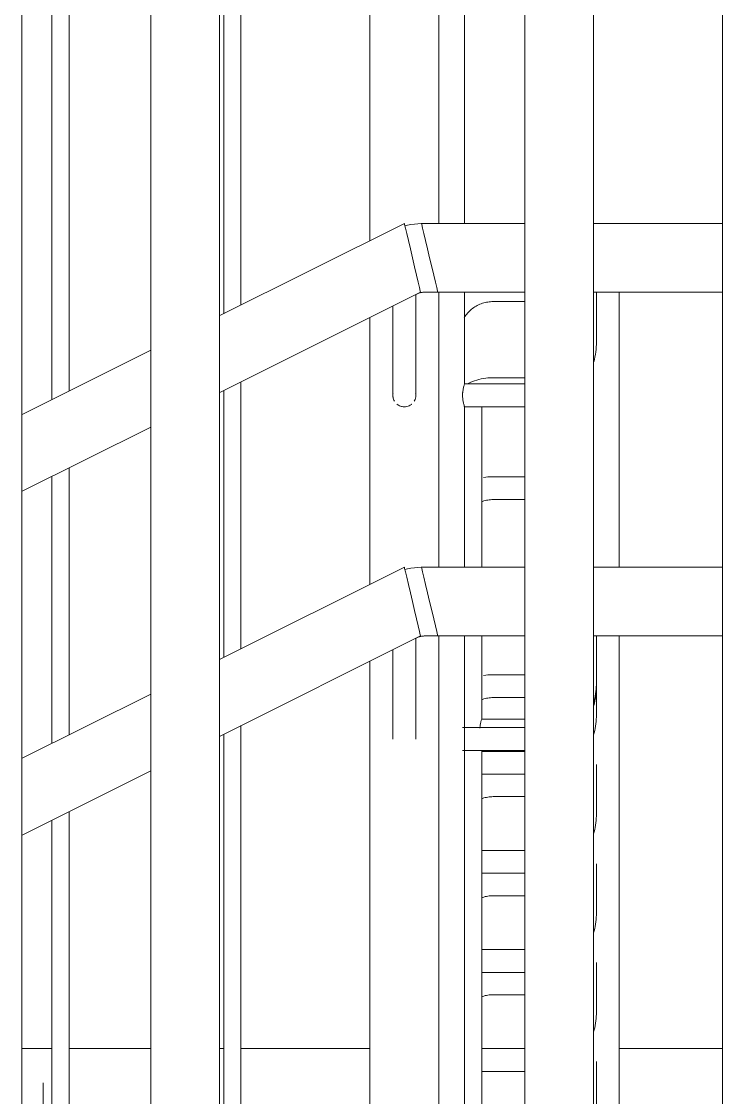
# Model space of a CAD drawing. Header units: millimetres. Extents: x -515342 to 330399, y -224905 to 507333.
# Drawn here: x 78406 to 78814, y 2409 to 3035 of the extents above; entities that cross this region are included whole.
import ezdxf

# ---------------------------------------------------------------- set-up
doc = ezdxf.new("R2010")
doc.units = ezdxf.units.MM
doc.layers.get('0').update_dxf_attribs({"lineweight": 0})
doc.layers.add('Ограждение', color=7, linetype='Continuous', lineweight=0)

# ---------------------------------------------------------------- blocks, each defined once
blk = doc.blocks.new('Ограждение - АР_Ограждение_Балясина_D40 доп поручень 700-9726300-О_АР_Эскиз_Фасад 12-1 копия 1')
at = {"layer": 'Ограждение'}
for p, q in [((-104065, 804.53), (-104083.33, 804.53)), ((-104023.33, 580), (-104023.33, 562.87)), ((-104090, 542.87), (-104065, 542.87)), ((-104065, 529.53), (-104090, 529.53))]:
    blk.add_line(p, q, dxfattribs=at)
at = {"layer": 'Ограждение', "flags": 128}
for points in [[(-104083.33, 804.53), (-104084.13, 804.52), (-104084.93, 804.47), (-104085.73, 804.39), (-104086.52, 804.28), (-104087.31, 804.13), (-104088.09, 803.96), (-104088.86, 803.75), (-104089.62, 803.52), (-104090.38, 803.25), (-104091.12, 802.95), (-104091.85, 802.63), (-104092.57, 802.27), (-104093.27, 801.89), (-104093.96, 801.48), (-104094.63, 801.04), (-104095.28, 800.58), (-104095.91, 800.08), (-104096.52, 799.57), (-104097.11, 799.03), (-104097.68, 798.47), (-104098.23, 797.88), (-104098.75, 797.28), (-104099.25, 796.65), (-104099.72, 796), (-104100.16, 795.34)], [(-104023.33, 562.87), (-104023.36, 561.53), (-104023.44, 560.2), (-104023.57, 558.88), (-104023.76, 557.56), (-104024, 556.24), (-104024.29, 554.94), (-104024.63, 553.65), (-104025, 552.46)]]:
    blk.add_lwpolyline(points, dxfattribs=at)
blk = doc.blocks.new('Ограждение - АР_Ограждение_Балясина_D40 доп поручень 700-V103-О_АР_Эскиз_Фасад 12-1 копия 1')
at = {"layer": 'Ограждение'}
for p, q in [((-104083.33, 760.27), (-104065, 760.27)), ((-104023.33, 535.31), (-104023.33, 505.27)), ((-104090, 485.27), (-104065, 485.27)), ((-104065, 471.93), (-104090, 471.93))]:
    blk.add_line(p, q, dxfattribs=at)
at = {"layer": 'Ограждение', "flags": 128}
for points in [[(-104097.86, 756.94), (-104096.64, 757.49), (-104095.41, 758), (-104094.16, 758.46), (-104092.89, 758.87), (-104091.61, 759.22), (-104090.31, 759.53), (-104089, 759.78), (-104087.68, 759.98), (-104086.36, 760.13), (-104085.03, 760.22), (-104083.69, 760.26), (-104083.33, 760.27)], [(-104023.33, 505.27), (-104023.36, 503.93), (-104023.44, 502.6), (-104023.57, 501.28), (-104023.76, 499.96), (-104024, 498.64), (-104024.29, 497.34), (-104024.63, 496.05), (-104025, 494.86)]]:
    blk.add_lwpolyline(points, dxfattribs=at)
blk = doc.blocks.new('Ограждение - АР_Ограждение_Балясина_D40 доп поручень 700-V104-О_АР_Эскиз_Фасад 12-1 копия 1')
at = {"layer": 'Ограждение'}
for p, q in [((-104083.33, 702.67), (-104065, 702.67)), ((-104065, 689.33), (-104083.33, 689.33)), ((-104023.33, 477.37), (-104023.33, 447.67)), ((-104090, 427.67), (-104065, 427.67)), ((-104065, 414.33), (-104090, 414.33))]:
    blk.add_line(p, q, dxfattribs=at)
at = {"layer": 'Ограждение', "flags": 128}
for points in [[(-104089, 702.18), (-104087.68, 702.38), (-104086.36, 702.53), (-104085.03, 702.62), (-104083.69, 702.66), (-104083.33, 702.67)], [(-104083.33, 689.33), (-104084.13, 689.32), (-104084.93, 689.27), (-104085.73, 689.19), (-104086.52, 689.08), (-104087.31, 688.93), (-104088.09, 688.76), (-104088.86, 688.55), (-104089.62, 688.32)], [(-104023.33, 447.67), (-104023.36, 446.33), (-104023.44, 445), (-104023.57, 443.68), (-104023.76, 442.36), (-104024, 441.04), (-104024.29, 439.74), (-104024.63, 438.45), (-104025, 437.26)]]:
    blk.add_lwpolyline(points, dxfattribs=at)
blk = doc.blocks.new('Ограждение - АР_Ограждение_Балясина_D40 доп поручень 700-V105-О_АР_Эскиз_Фасад 12-1 копия 1')
at = {"layer": 'Ограждение'}
for p, q in [((-104023.33, 420.11), (-104023.33, 390.07)), ((-104090, 370.07), (-104065, 370.07)), ((-104065, 356.73), (-104090, 356.73))]:
    blk.add_line(p, q, dxfattribs=at)
at = {"layer": 'Ограждение', "flags": 128}
blk.add_lwpolyline([(-104023.33, 390.07), (-104023.36, 388.73), (-104023.44, 387.4), (-104023.57, 386.08), (-104023.76, 384.76), (-104024, 383.44), (-104024.29, 382.14), (-104024.63, 380.85), (-104025, 379.66)], dxfattribs=at)
blk = doc.blocks.new('Ограждение - АР_Ограждение_Балясина_D40 доп поручень 700-V106-О_АР_Эскиз_Фасад 12-1 копия 1')
at = {"layer": 'Ограждение'}
for p, q in [((-104083.33, 587.47), (-104065, 587.47)), ((-104065, 574.13), (-104083.33, 574.13)), ((-104023.33, 362.51), (-104023.33, 332.47)), ((-104090, 312.47), (-104065, 312.47)), ((-104065, 299.13), (-104090, 299.13))]:
    blk.add_line(p, q, dxfattribs=at)
at = {"layer": 'Ограждение', "flags": 128}
for points in [[(-104089, 586.98), (-104087.68, 587.18), (-104086.36, 587.33), (-104085.03, 587.42), (-104083.69, 587.46), (-104083.33, 587.47)], [(-104083.33, 574.13), (-104084.13, 574.12), (-104084.93, 574.07), (-104085.73, 573.99), (-104086.52, 573.88), (-104087.31, 573.73), (-104088.09, 573.56), (-104088.86, 573.35), (-104089.62, 573.12)], [(-104023.33, 332.47), (-104023.36, 331.13), (-104023.44, 329.8), (-104023.57, 328.48), (-104023.76, 327.16), (-104024, 325.84), (-104024.29, 324.54), (-104024.63, 323.25), (-104025, 322.06)]]:
    blk.add_lwpolyline(points, dxfattribs=at)
blk = doc.blocks.new('Ограждение - АР_Ограждение_Балясина_D40 доп поручень 700-V107-О_АР_Эскиз_Фасад 12-1 копия 1')
at = {"layer": 'Ограждение'}
for p, q in [((-104065, 516.53), (-104083.33, 516.53)), ((-104023.33, 304.91), (-104023.33, 274.87)), ((-104090, 254.87), (-104065, 254.87)), ((-104064.77, 241.53), (-104090, 241.53))]:
    blk.add_line(p, q, dxfattribs=at)
at = {"layer": 'Ограждение', "flags": 128}
for points in [[(-104083.33, 516.53), (-104084.13, 516.52), (-104084.93, 516.47), (-104085.73, 516.39), (-104086.52, 516.28), (-104087.31, 516.13), (-104088.09, 515.96), (-104088.86, 515.75), (-104089.62, 515.52)], [(-104023.33, 274.87), (-104023.36, 273.53), (-104023.44, 272.2), (-104023.57, 270.88), (-104023.76, 269.56), (-104024, 268.24), (-104024.29, 266.94), (-104024.63, 265.65), (-104025, 264.46)]]:
    blk.add_lwpolyline(points, dxfattribs=at)
blk = doc.blocks.new('Ограждение - АР_Ограждение_Балясина_D40 доп поручень 700-V108-О_АР_Эскиз_Фасад 12-1 копия 1')
at = {"layer": 'Ограждение'}
for p, q in [((-104065, 458.93), (-104083.33, 458.93)), ((-104023.33, 247.31), (-104023.33, 217.27)), ((-104090, 197.27), (-104064.8, 197.27)), ((-104064.8, 183.93), (-104090, 183.93))]:
    blk.add_line(p, q, dxfattribs=at)
at = {"layer": 'Ограждение', "flags": 128}
for points in [[(-104083.33, 458.93), (-104084.13, 458.92), (-104084.93, 458.87), (-104085.73, 458.79), (-104086.52, 458.68), (-104087.31, 458.53), (-104088.09, 458.36), (-104088.86, 458.15), (-104089.62, 457.92)], [(-104023.33, 217.27), (-104023.36, 215.93), (-104023.44, 214.6), (-104023.57, 213.28), (-104023.76, 211.96), (-104024, 210.64), (-104024.29, 209.34), (-104024.63, 208.05), (-104025, 206.86)]]:
    blk.add_lwpolyline(points, dxfattribs=at)
blk = doc.blocks.new('Ограждение - АР_Ограждение_Балясина_D40 доп поручень 700-V109-О_АР_Эскиз_Фасад 12-1 копия 1')
at = {"layer": 'Ограждение'}
for p, q in [((-104065, 401.33), (-104083.33, 401.33)), ((-104023.33, 189.71), (-104023.33, 159.67)), ((-104090, 139.67), (-104064.83, 139.67)), ((-104064.83, 126.33), (-104090, 126.33))]:
    blk.add_line(p, q, dxfattribs=at)
at = {"layer": 'Ограждение', "flags": 128}
for points in [[(-104083.33, 401.33), (-104084.13, 401.32), (-104084.93, 401.27), (-104085.73, 401.19), (-104086.52, 401.08), (-104087.31, 400.93), (-104088.09, 400.76), (-104088.86, 400.55), (-104089.62, 400.32)], [(-104023.33, 159.67), (-104023.36, 158.33), (-104023.44, 157), (-104023.57, 155.68), (-104023.76, 154.36), (-104024, 153.04), (-104024.29, 151.74), (-104024.63, 150.45), (-104025, 149.26)]]:
    blk.add_lwpolyline(points, dxfattribs=at)
blk = doc.blocks.new('Ограждение - АР_Ограждение_Балясина_D40 доп поручень 700-V119-О_АР_Эскиз_Фасад 12-1 копия 1')
at = {"layer": 'Ограждение'}
for p, q in [((-104090, 743.39), (-104090, 650)), ((-104090, 610.01), (-104090, 561.67)), ((-104090, 561.67), (-104065, 561.67)), ((-104090, 543.56), (-104090, -10.01))]:
    blk.add_line(p, q, dxfattribs=at)
at = {"layer": 'Ограждение', "flags": 128}
blk.add_lwpolyline([(-104023.33, 581.67), (-104023.36, 580.33), (-104023.44, 579), (-104023.57, 577.68), (-104023.76, 576.36), (-104024, 575.04), (-104024.29, 573.74), (-104024.63, 572.45), (-104025, 571.26)], dxfattribs=at)
at = {"layer": 'Ограждение'}
blk.add_open_spline([(-104090, 561.67), (-104090, 561.66), (-104090.1, 561.39), (-104090.4, 560.4), (-104090.66, 559.31), (-104090.86, 558.36), (-104091, 557.39), (-104091.07, 556.74), (-104091.09, 556.45)], degree=3, knots=[0, 0, 0, 0, 0.1111111, 0.2222222, 0.2777778, 0.3333333, 0.3888889, 0.4304805, 0.4304805, 0.4304805, 0.4304805], dxfattribs=at)
blk = doc.blocks.new('Ограждение - Ограждение-9721694-О_АР_Эскиз_Фасад 12-1 копия 1')
for name in ['Ограждение - АР_Ограждение_Балясина_D40 доп поручень 700-9726300-О_АР_Эскиз_Фасад 12-1 копия 1', 'Ограждение - АР_Ограждение_Балясина_D40 доп поручень 700-V103-О_АР_Эскиз_Фасад 12-1 копия 1', 'Ограждение - АР_Ограждение_Балясина_D40 доп поручень 700-V119-О_АР_Эскиз_Фасад 12-1 копия 1', 'Ограждение - АР_Ограждение_Балясина_D40 доп поручень 700-V104-О_АР_Эскиз_Фасад 12-1 копия 1', 'Ограждение - АР_Ограждение_Балясина_D40 доп поручень 700-V106-О_АР_Эскиз_Фасад 12-1 копия 1', 'Ограждение - АР_Ограждение_Балясина_D40 доп поручень 700-V107-О_АР_Эскиз_Фасад 12-1 копия 1', 'Ограждение - АР_Ограждение_Балясина_D40 доп поручень 700-V108-О_АР_Эскиз_Фасад 12-1 копия 1', 'Ограждение - АР_Ограждение_Балясина_D40 доп поручень 700-V105-О_АР_Эскиз_Фасад 12-1 копия 1', 'Ограждение - АР_Ограждение_Балясина_D40 доп поручень 700-V109-О_АР_Эскиз_Фасад 12-1 копия 1']:
    blk.add_blockref(name, (0, 0))
blk = doc.blocks.new('Тип верхнего поручня - Верхний поручень_Внутренний_-9721743-О_АР_Эскиз_Фасад 12-1 копия 1')
at = {"layer": 'Ограждение'}
for p, q in [((-104010, 650), (-104010, 810.04)), ((-104282.5, 370), (-104315, 370)), ((-104239.92, 370), (-104242.5, 370)), ((-104155, 370), (-104230.08, 370)), ((-104345, -115), (-104345, 349.9))]:
    blk.add_line(p, q, dxfattribs=at)
at = {"layer": 'Ограждение', "flags": 128}
for points in [[(-104357.36, 370), (-104356.27, 370), (-104355.1, 370), (-104353.88, 370), (-104352.59, 370), (-104351.24, 370), (-104349.84, 370), (-104348.37, 370), (-104346.86, 370), (-104345.29, 370), (-104343.68, 370), (-104342.02, 370), (-104340.31, 370)], [(-104329.34, 370), (-104327.41, 370), (-104325.46, 370), (-104323.5, 370), (-104321.52, 370), (-104319.53, 370), (-104317.54, 370), (-104315.54, 370), (-104315, 370)], [(-104345, 349.9), (-104345, 349.98), (-104345, 350)]]:
    blk.add_lwpolyline(points, dxfattribs=at)
blk = doc.blocks.new('Тип перил - Перила_Внутренний_-9721764-О_АР_Эскиз_Фасад 12-1 копия 1')
at = {"layer": 'Ограждение'}
blk.add_line((-104010, 150.22), (-104010, 610.04), dxfattribs=at)
blk = doc.blocks.new('Тип верхнего поручня - Верхний поручень_Внутренний_-9721785-О_АР_Эскиз_Фасад 12-1 копия 1')
at = {"layer": 'Ограждение'}
for p, q in [((-104339.92, 370), (-104357.63, 370)), ((-104315, 370), (-104330.08, 370)), ((-103949.77, 370), (-104010, 370))]:
    blk.add_line(p, q, dxfattribs=at)
blk = doc.blocks.new('Ограждение - АР_Ограждение_Балясина_D40 доп поручень 700_900-10028975-О_АР_Эскиз_Фасад 12-1 копия 1')
at = {"layer": 'Ограждение', "flags": 128}
for points in [[(-104024.87, 769.49), (-104024.48, 770.9), (-104024.14, 772.33), (-104023.87, 773.77), (-104023.65, 775.22), (-104023.48, 776.68), (-104023.38, 778.14), (-104023.34, 779.6), (-104023.33, 780)], [(-104024.87, 569.49), (-104024.48, 570.9), (-104024.14, 572.33), (-104023.87, 573.77), (-104023.65, 575.22), (-104023.48, 576.68), (-104023.38, 578.14), (-104023.34, 579.6), (-104023.33, 580)]]:
    blk.add_lwpolyline(points, dxfattribs=at)
blk = doc.blocks.new('Ограждение - АР_Ограждение_Балясина_D40 доп поручень 700_900-V165-О_АР_Эскиз_Фасад 12-1 копия 1')
at = {"layer": 'Ограждение'}
for p, q in [((-104100, 850), (-104100, 1110.01)), ((-104100, 756.67), (-104100, 810)), ((-104023.33, 780), (-104023.33, 810.03)), ((-104065, 756.67), (-104100, 756.67)), ((-104100, 650), (-104100, 743.33)), ((-104100, 743.33), (-104065, 743.33)), ((-104100, -10), (-104100, 610)), ((-104023.33, 580), (-104023.33, 610.03)), ((-104065, 556.67), (-104101.15, 556.67)), ((-104101.15, 543.33), (-104065, 543.33))]:
    blk.add_line(p, q, dxfattribs=at)
at = {"layer": 'Ограждение', "flags": 128}
for points in [[(-104024.87, 769.49), (-104024.48, 770.9), (-104024.14, 772.33), (-104023.87, 773.77), (-104023.65, 775.22), (-104023.48, 776.68), (-104023.38, 778.14), (-104023.34, 779.6), (-104023.33, 780)], [(-104024.87, 569.49), (-104024.48, 570.9), (-104024.14, 572.33), (-104023.87, 573.77), (-104023.65, 575.22), (-104023.48, 576.68), (-104023.38, 578.14), (-104023.34, 579.6), (-104023.33, 580)]]:
    blk.add_lwpolyline(points, dxfattribs=at)
at = {"layer": 'Ограждение'}
blk.add_open_spline([(-104100, 743.33), (-104100, 743.34), (-104100.1, 743.61), (-104100.4, 744.6), (-104100.66, 745.69), (-104100.86, 746.64), (-104101.01, 747.7), (-104101.11, 748.69), (-104101.14, 749.55), (-104101.14, 750.3), (-104101.12, 751.03), (-104101.05, 751.97), (-104100.9, 753.12), (-104100.66, 754.32), (-104100.41, 755.32), (-104100.11, 756.34), (-104100, 756.65), (-104100, 756.67)], degree=3, knots=[0, 0, 0, 0, 0.111111, 0.222222, 0.277778, 0.333333, 0.388889, 0.444444, 0.479167, 0.513889, 0.548611, 0.583333, 0.652778, 0.722222, 0.791667, 0.861111, 1, 1, 1, 1], dxfattribs=at)
blk = doc.blocks.new('Ограждение - АР_Ограждение_Балясина_D40 доп поручень 700_900-V166-О_АР_Эскиз_Фасад 12-1 копия 1')
at = {"layer": 'Ограждение'}
for p, q in [((-104115, 850), (-104115, 1110)), ((-104155, 1095.32), (-104155, 840)), ((-104128.33, 780), (-104128.33, 808.61)), ((-104115, 650), (-104115, 810)), ((-104141.67, 801.96), (-104141.67, 780)), ((-104155, 795.3), (-104155, 640)), ((-104128.33, 580), (-104128.33, 608.61)), ((-104115, -10), (-104115, 610)), ((-104141.67, 601.96), (-104141.67, 580)), ((-104155, 595.3), (-104155, -20.01))]:
    blk.add_line(p, q, dxfattribs=at)
at = {"layer": 'Ограждение', "flags": 128}
for points in [[(-104141.67, 780), (-104141.67, 778.8), (-104141.67, 777.6), (-104141.67, 776.41), (-104141.67, 775.22), (-104141.67, 774.04), (-104141.67, 772.87), (-104141.67, 771.71), (-104141.67, 770.56), (-104141.67, 769.43), (-104141.67, 768.32), (-104141.67, 767.22), (-104141.67, 766.15), (-104141.67, 765.09), (-104141.67, 764.06), (-104141.67, 763.06), (-104141.67, 762.08), (-104141.67, 761.14), (-104141.67, 760.22), (-104141.67, 759.33), (-104141.67, 758.48), (-104141.67, 757.66), (-104141.67, 756.88), (-104141.67, 756.13), (-104141.67, 755.42), (-104141.67, 754.76), (-104141.67, 754.13), (-104141.67, 753.54), (-104141.67, 753), (-104141.67, 752.5), (-104141.67, 752.04), (-104141.67, 751.63), (-104141.67, 751.26), (-104141.67, 750.94), (-104141.67, 750.66), (-104141.67, 750.44), (-104141.67, 750.26), (-104141.67, 750.12), (-104141.67, 750.04), (-104141.67, 750)], [(-104128.33, 750), (-104128.33, 750.02), (-104128.33, 750.1), (-104128.33, 750.22), (-104128.33, 750.38), (-104128.33, 750.6), (-104128.33, 750.86), (-104128.33, 751.17), (-104128.33, 751.52), (-104128.33, 751.92), (-104128.33, 752.37), (-104128.33, 752.86), (-104128.33, 753.39), (-104128.33, 753.97), (-104128.33, 754.58), (-104128.33, 755.24), (-104128.33, 755.94), (-104128.33, 756.67), (-104128.33, 757.45), (-104128.33, 758.25), (-104128.33, 759.1), (-104128.33, 759.98), (-104128.33, 760.89), (-104128.33, 761.83), (-104128.33, 762.79), (-104128.33, 763.79), (-104128.33, 764.81), (-104128.33, 765.86), (-104128.33, 766.93), (-104128.33, 768.02), (-104128.33, 769.13), (-104128.33, 770.26), (-104128.33, 771.4), (-104128.33, 772.55), (-104128.33, 773.72), (-104128.33, 774.9), (-104128.33, 776.09), (-104128.33, 777.28), (-104128.33, 778.48), (-104128.33, 779.68), (-104128.33, 780)], [(-104141.67, 580), (-104141.67, 578.8), (-104141.67, 577.6), (-104141.67, 576.41), (-104141.67, 575.22), (-104141.67, 574.04), (-104141.67, 572.87), (-104141.67, 571.71), (-104141.67, 570.56), (-104141.67, 569.43), (-104141.67, 568.32), (-104141.67, 567.22), (-104141.67, 566.15), (-104141.67, 565.09), (-104141.67, 564.06), (-104141.67, 563.06), (-104141.67, 562.08), (-104141.67, 561.14), (-104141.67, 560.22), (-104141.67, 559.33), (-104141.67, 558.48), (-104141.67, 557.66), (-104141.67, 556.88), (-104141.67, 556.13), (-104141.67, 555.42), (-104141.67, 554.76), (-104141.67, 554.13), (-104141.67, 553.54), (-104141.67, 553), (-104141.67, 552.5), (-104141.67, 552.04), (-104141.67, 551.63), (-104141.67, 551.26), (-104141.67, 550.94), (-104141.67, 550.66), (-104141.67, 550.44), (-104141.67, 550.26), (-104141.67, 550.12), (-104141.67, 550.04), (-104141.67, 550)], [(-104128.33, 550), (-104128.33, 550.02), (-104128.33, 550.1), (-104128.33, 550.22), (-104128.33, 550.38), (-104128.33, 550.6), (-104128.33, 550.86), (-104128.33, 551.17), (-104128.33, 551.52), (-104128.33, 551.92), (-104128.33, 552.37), (-104128.33, 552.86), (-104128.33, 553.39), (-104128.33, 553.97), (-104128.33, 554.58), (-104128.33, 555.24), (-104128.33, 555.94), (-104128.33, 556.67), (-104128.33, 557.45), (-104128.33, 558.25), (-104128.33, 559.1), (-104128.33, 559.98), (-104128.33, 560.89), (-104128.33, 561.83), (-104128.33, 562.79), (-104128.33, 563.79), (-104128.33, 564.81), (-104128.33, 565.86), (-104128.33, 566.93), (-104128.33, 568.02), (-104128.33, 569.13), (-104128.33, 570.26), (-104128.33, 571.4), (-104128.33, 572.55), (-104128.33, 573.72), (-104128.33, 574.9), (-104128.33, 576.09), (-104128.33, 577.28), (-104128.33, 578.48), (-104128.33, 579.68), (-104128.33, 580)]]:
    blk.add_lwpolyline(points, dxfattribs=at)
at = {"layer": 'Ограждение'}
for points, knots in [([(-104128.44, 751.17), (-104128.39, 750.93), (-104128.34, 750.45), (-104128.33, 749.7), (-104128.4, 748.97), (-104128.6, 748.04), (-104128.91, 747.25), (-104129.19, 746.74), (-104129.23, 746.65)], [0.4444444, 0.4444444, 0.4444444, 0.4444444, 0.4791667, 0.5138889, 0.5486111, 0.5833333, 0.6527778, 0.6666667, 0.6666667, 0.6666667, 0.6666667]), ([(-104140.77, 746.66), (-104140.96, 746.99), (-104141.29, 747.7), (-104141.56, 748.69), (-104141.66, 749.55), (-104141.67, 750.3), (-104141.62, 750.79), (-104141.59, 751.02)], [0.3333333, 0.3333333, 0.3333333, 0.3333333, 0.3888889, 0.4444444, 0.4791667, 0.5138889, 0.5486111, 0.5486111, 0.5486111, 0.5486111]), ([(-104130.71, 744.9), (-104130.78, 744.84), (-104131.23, 744.47), (-104132.58, 743.65), (-104133.99, 743.35), (-104135, 743.33)], [0.7777778, 0.7777778, 0.7777778, 0.7777778, 0.7916667, 0.8611111, 1, 1, 1, 1])]:
    blk.add_open_spline(points, degree=3, knots=knots, dxfattribs=at)
blk.add_open_spline([(-104135, 743.33), (-104135.81, 743.34), (-104137.33, 743.61), (-104138.7, 744.4), (-104139.29, 744.9)], degree=3, dxfattribs=at)
blk = doc.blocks.new('Ограждение - АР_Ограждение_Балясина_10-10261100-О_АР_Эскиз_Фасад 12-1 копия 1')
at = {"layer": 'Ограждение'}
for p, q in [((-104230, 802.5), (-104230, 1057.91)), ((-104240, 1052.92), (-104240, 797.5)), ((-104230, 602.5), (-104230, 757.84)), ((-104240, 752.85), (-104240, 597.5)), ((-104230, -57.5), (-104230, 557.84)), ((-104240, 552.85), (-104240, -62.5))]:
    blk.add_line(p, q, dxfattribs=at)
blk = doc.blocks.new('Ограждение - АР_Ограждение_Балясина_10-10261098-О_АР_Эскиз_Фасад 12-1 копия 1')
at = {"layer": 'Ограждение'}
for p, q in [((-104330, 752.5), (-104330, 1007.78)), ((-104340, 1002.78), (-104340, 747.5)), ((-104330, 552.5), (-104330, 707.91)), ((-104340, 702.92), (-104340, 547.5)), ((-104330, -107.5), (-104330, 507.91)), ((-104340, 502.92), (-104340, -112.5))]:
    blk.add_line(p, q, dxfattribs=at)
blk = doc.blocks.new('Ограждение - Ограждение-9728431-О_АР_Эскиз_Фасад 12-1 копия 1')
for name in ['Ограждение - АР_Ограждение_Балясина_D40 доп поручень 700_900-V166-О_АР_Эскиз_Фасад 12-1 копия 1', 'Ограждение - АР_Ограждение_Балясина_10-10261100-О_АР_Эскиз_Фасад 12-1 копия 1', 'Ограждение - АР_Ограждение_Балясина_D40 доп поручень 700_900-V165-О_АР_Эскиз_Фасад 12-1 копия 1', 'Ограждение - АР_Ограждение_Балясина_10-10261098-О_АР_Эскиз_Фасад 12-1 копия 1', 'Ограждение - АР_Ограждение_Балясина_D40 доп поручень 700_900-10028975-О_АР_Эскиз_Фасад 12-1 копия 1', 'Ограждение - АР_Ограждение_Балясина_D40 доп поручень 700_900-10028975-О_АР_Эскиз_Фасад 12-1 копия 1', 'Ограждение - АР_Ограждение_Балясина_D40 доп поручень 700_900-10028975-О_АР_Эскиз_Фасад 12-1 копия 1']:
    blk.add_blockref(name, (0, 0))
blk = doc.blocks.new('Тип перил - Перила_Внутренний_-9728852-О_АР_Эскиз_Фасад 12-1 копия 1')
at = {"layer": 'Ограждение'}
blk.add_line((-104123.2, 810), (-104115.56, 810), dxfattribs=at)
at = {"layer": 'Ограждение', "flags": 128}
for points in [[(-104123.2, 850), (-104125.2, 849.96), (-104127.19, 849.84), (-104129.18, 849.64), (-104131.16, 849.36), (-104133.13, 849), (-104134.68, 848.66)], [(-104127.67, 808.94), (-104127.31, 809.12), (-104126.94, 809.27), (-104126.57, 809.42), (-104126.19, 809.54), (-104125.8, 809.65), (-104125.41, 809.75), (-104125.02, 809.83), (-104124.63, 809.9), (-104124.23, 809.95), (-104123.83, 809.98), (-104123.43, 810), (-104123.2, 810)]]:
    blk.add_lwpolyline(points, dxfattribs=at)
blk = doc.blocks.new('Тип перил - Перила_Внутренний_-9728893-О_АР_Эскиз_Фасад 12-1 копия 1')
at = {"layer": 'Ограждение'}
blk.add_line((-104123.2, 610), (-104115.56, 610), dxfattribs=at)
at = {"layer": 'Ограждение', "flags": 128}
for points in [[(-104123.2, 650), (-104125.2, 649.96), (-104127.19, 649.84), (-104129.18, 649.64), (-104131.16, 649.36), (-104133.13, 649), (-104134.68, 648.66)], [(-104127.67, 608.94), (-104127.31, 609.12), (-104126.94, 609.27), (-104126.57, 609.42), (-104126.19, 609.54), (-104125.8, 609.65), (-104125.41, 609.75), (-104125.02, 609.83), (-104124.63, 609.9), (-104124.23, 609.95), (-104123.83, 609.98), (-104123.43, 610), (-104123.2, 610)]]:
    blk.add_lwpolyline(points, dxfattribs=at)
blk = doc.blocks.new('Ограждение - АР_Ограждение_Балясина_10-V193-О_АР_Эскиз_Фасад 12-1 копия 1')
at = {"layer": 'Ограждение'}
blk.add_line((-103950, -10), (-103950, 1110), dxfattribs=at)
blk = doc.blocks.new('Ограждение - АР_Ограждение_Балясина_D40 доп поручень 700_900-V194-О_АР_Эскиз_Фасад 12-1 копия 1')
at = {"layer": 'Ограждение'}
for p, q in [((-104065, -200), (-104065, 1125)), ((-104025, 1125), (-104025, -200))]:
    blk.add_line(p, q, dxfattribs=at)
blk = doc.blocks.new('Ограждение - АР_Ограждение_Балясина_D40 доп поручень 700_900-V195-О_АР_Эскиз_Фасад 12-1 копия 1')
at = {"layer": 'Ограждение'}
for p, q in [((-104282.5, -263.75), (-104282.5, 1061.25)), ((-104242.5, 1061.25), (-104242.5, -263.75))]:
    blk.add_line(p, q, dxfattribs=at)
blk = doc.blocks.new('Ограждение - АР_Ограждение_Балясина_10-V196-О_АР_Эскиз_Фасад 12-1 копия 1')
at = {"layer": 'Ограждение'}
blk.add_line((-104357.5, 994.03), (-104357.5, -121.25), dxfattribs=at)
blk = doc.blocks.new('Ограждение - Ограждение-9728925-О_АР_Эскиз_Фасад 12-1 копия 1')
for name in ['Ограждение - АР_Ограждение_Балясина_D40 доп поручень 700_900-V194-О_АР_Эскиз_Фасад 12-1 копия 1', 'Ограждение - АР_Ограждение_Балясина_10-V193-О_АР_Эскиз_Фасад 12-1 копия 1', 'Ограждение - АР_Ограждение_Балясина_D40 доп поручень 700_900-V195-О_АР_Эскиз_Фасад 12-1 копия 1', 'Ограждение - АР_Ограждение_Балясина_10-V196-О_АР_Эскиз_Фасад 12-1 копия 1']:
    blk.add_blockref(name, (0, 0))
blk = doc.blocks.new('Тип перил - Перила_Внутренний_-9729076-О_АР_Эскиз_Фасад 12-1 копия 1')
at = {"layer": 'Ограждение'}
for p, q in [((-104135, 850), (-104242.64, 796.18)), ((-104065, 850), (-104125, 850)), ((-103950, 850), (-104025.14, 850)), ((-104242.66, 751.45), (-104125.56, 810)), ((-104115.56, 810), (-104065, 810)), ((-104025.16, 810), (-103950, 810)), ((-104282.5, 776.25), (-104357.63, 738.69)), ((-104357.63, 693.97), (-104282.5, 731.53))]:
    blk.add_line(p, q, dxfattribs=at)
at = {"layer": 'Ограждение', "flags": 128}
for points in [[(-104135, 850), (-104134.84, 849.32), (-104134.37, 847.32), (-104133.62, 844.14), (-104132.64, 840), (-104131.5, 835.18), (-104130.28, 830)], [(-104120.28, 830), (-104121.5, 835.18), (-104122.64, 840), (-104123.62, 844.14), (-104124.37, 847.32), (-104124.84, 849.32), (-104125, 850)], [(-104130.28, 830), (-104129.06, 824.82), (-104127.92, 820), (-104126.94, 815.86), (-104126.19, 812.68), (-104125.72, 810.68), (-104125.56, 810)], [(-104115.56, 810), (-104115.72, 810.68), (-104116.19, 812.68), (-104116.94, 815.86), (-104117.92, 820), (-104119.06, 824.82), (-104120.28, 830)]]:
    blk.add_lwpolyline(points, dxfattribs=at)
blk = doc.blocks.new('Тип перил - Перила_Внутренний_-9729090-О_АР_Эскиз_Фасад 12-1 копия 1')
at = {"layer": 'Ограждение'}
for p, q in [((-104135, 650), (-104242.5, 596.25)), ((-104065, 650), (-104125, 650)), ((-103950, 650), (-104025, 650)), ((-104242.5, 551.53), (-104125.56, 610)), ((-104115.56, 610), (-104065, 610)), ((-104025, 610), (-103950, 610)), ((-104282.5, 576.25), (-104357.63, 538.69)), ((-104357.63, 493.97), (-104282.5, 531.53))]:
    blk.add_line(p, q, dxfattribs=at)
at = {"layer": 'Ограждение', "flags": 128}
for points in [[(-104135, 650), (-104134.84, 649.32), (-104134.37, 647.32), (-104133.62, 644.14), (-104132.64, 640), (-104131.5, 635.18), (-104130.28, 630)], [(-104120.28, 630), (-104121.5, 635.18), (-104122.64, 640), (-104123.62, 644.14), (-104124.37, 647.32), (-104124.84, 649.32), (-104125, 650)], [(-104130.28, 630), (-104129.06, 624.82), (-104127.92, 620), (-104126.94, 615.86), (-104126.19, 612.68), (-104125.72, 610.68), (-104125.56, 610)], [(-104115.56, 610), (-104115.72, 610.68), (-104116.19, 612.68), (-104116.94, 615.86), (-104117.92, 620), (-104119.06, 624.82), (-104120.28, 630)]]:
    blk.add_lwpolyline(points, dxfattribs=at)
blk = doc.blocks.new('СД_Люблино_Фасады_rvt-1-О_АР_Эскиз_Фасад 12-1 копия 1')
at = {"layer": 'Ограждение', "lineweight": 9}
for name in ['Ограждение - Ограждение-9728431-О_АР_Эскиз_Фасад 12-1 копия 1', 'Ограждение - Ограждение-9728925-О_АР_Эскиз_Фасад 12-1 копия 1', 'Тип перил - Перила_Внутренний_-9728852-О_АР_Эскиз_Фасад 12-1 копия 1', 'Тип перил - Перила_Внутренний_-9729076-О_АР_Эскиз_Фасад 12-1 копия 1', 'Тип верхнего поручня - Верхний поручень_Внутренний_-9721785-О_АР_Эскиз_Фасад 12-1 копия 1', 'Тип верхнего поручня - Верхний поручень_Внутренний_-9721743-О_АР_Эскиз_Фасад 12-1 копия 1', 'Ограждение - Ограждение-9721694-О_АР_Эскиз_Фасад 12-1 копия 1', 'Тип перил - Перила_Внутренний_-9728893-О_АР_Эскиз_Фасад 12-1 копия 1', 'Тип перил - Перила_Внутренний_-9729090-О_АР_Эскиз_Фасад 12-1 копия 1', 'Тип перил - Перила_Внутренний_-9721764-О_АР_Эскиз_Фасад 12-1 копия 1']:
    blk.add_blockref(name, (0, 0), dxfattribs=at)

msp = doc.modelspace()

# ---------------------------------------------------------------- block references
msp.add_blockref('СД_Люблино_Фасады_rvt-1-О_АР_Эскиз_Фасад 12-1 копия 1', (182763.6864, 2067.7355))

doc.saveas('drawing.dxf')
